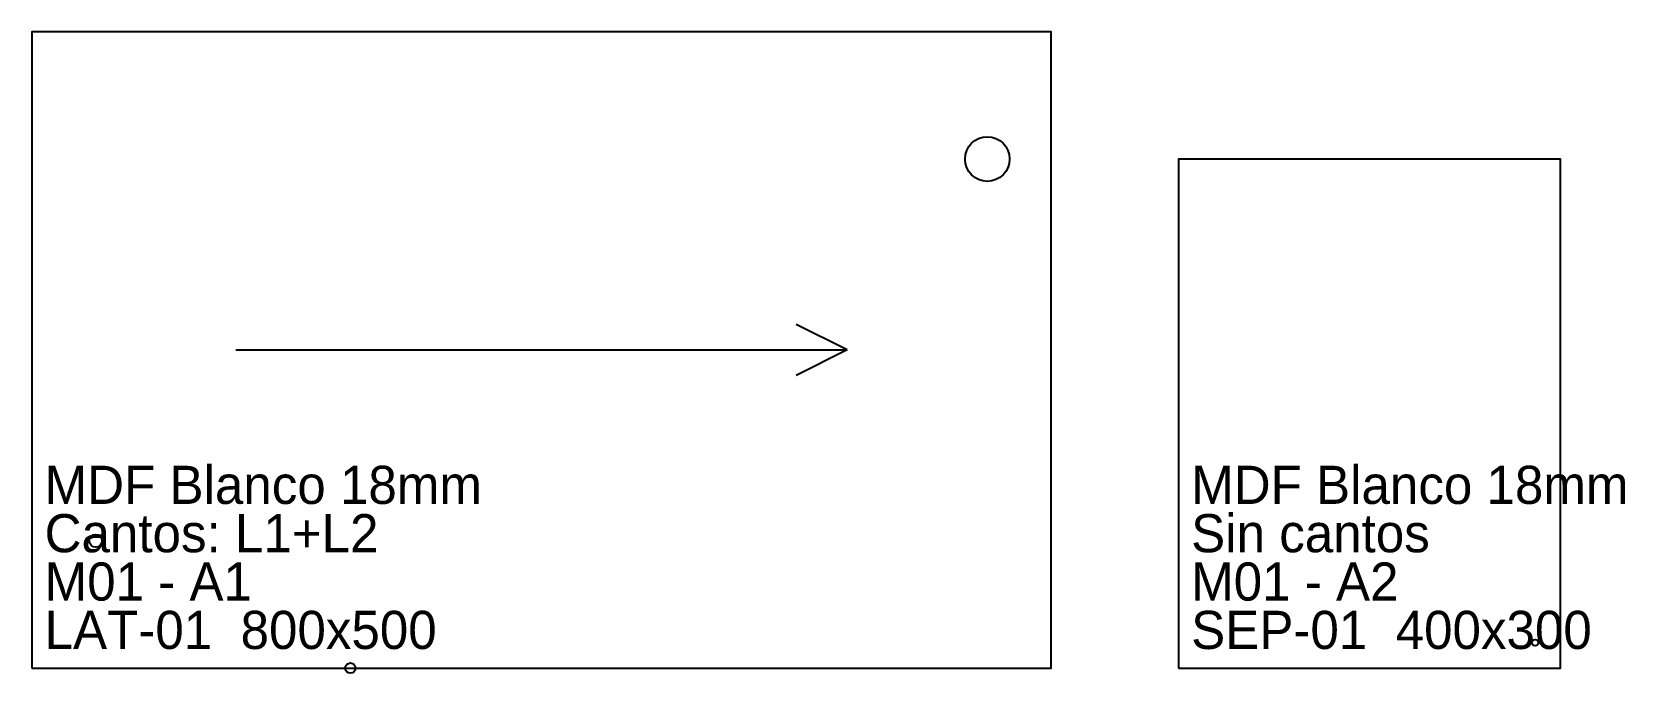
# Model space of a CAD drawing. Extents: x 0 to 1251, y 176 to 680.
import ezdxf

# ---------------------------------------------------------------- set-up
doc = ezdxf.new("R2010")
doc.units = 0
for name, color, linetype in [('ETIQUETA', 3, 'CONTINUOUS'), ('PERF_CANTO8', 6, 'CONTINUOUS'), ('PERF_F10', 4, 'CONTINUOUS'), ('PERF_F35', 4, 'CONTINUOUS'), ('PERF_F5', 4, 'CONTINUOUS'), ('PIEZA', 1, 'CONTINUOUS'), ('VETA', 5, 'CONTINUOUS')]:
    doc.layers.add(name, color=color, linetype=linetype)

msp = doc.modelspace()

# ---------------------------------------------------------------- linework, layer by layer
at = {"layer": 'PERF_CANTO8'}
msp.add_circle((250, 180), 4, dxfattribs=at)
at = {"layer": 'PERF_F10'}
msp.add_circle((50, 280), 5, dxfattribs=at)
at = {"layer": 'PERF_F35'}
msp.add_circle((750, 580), 17.5, dxfattribs=at)
at = {"layer": 'PERF_F5'}
msp.add_circle((1180, 200), 2.5, dxfattribs=at)
at = {"layer": 'PIEZA'}
for points in [[(0, 180), (800, 180), (800, 680), (0, 680)], [(900, 180), (1200, 180), (1200, 580), (900, 580)]]:
    msp.add_lwpolyline(points, close=True, dxfattribs=at)
at = {"layer": 'VETA'}
for p, q in [((640, 430), (600, 450)), ((160, 430), (640, 430)), ((640, 430), (600, 410))]:
    msp.add_line(p, q, dxfattribs=at)

# ---------------------------------------------------------------- texts
at = {"layer": 'ETIQUETA'}
for s, p in [('MDF Blanco 18mm', (10, 309)), ('MDF Blanco 18mm', (910, 309)), ('Cantos: L1+L2', (10, 271)), ('Sin cantos', (910, 271)), ('M01 - A1', (10, 233)), ('M01 - A2', (910, 233)), ('LAT-01  800x500', (10, 195)), ('SEP-01  400x300', (910, 195))]:
    msp.add_text(s, height=30, dxfattribs=at).set_placement(p)

doc.saveas('drawing.dxf')
